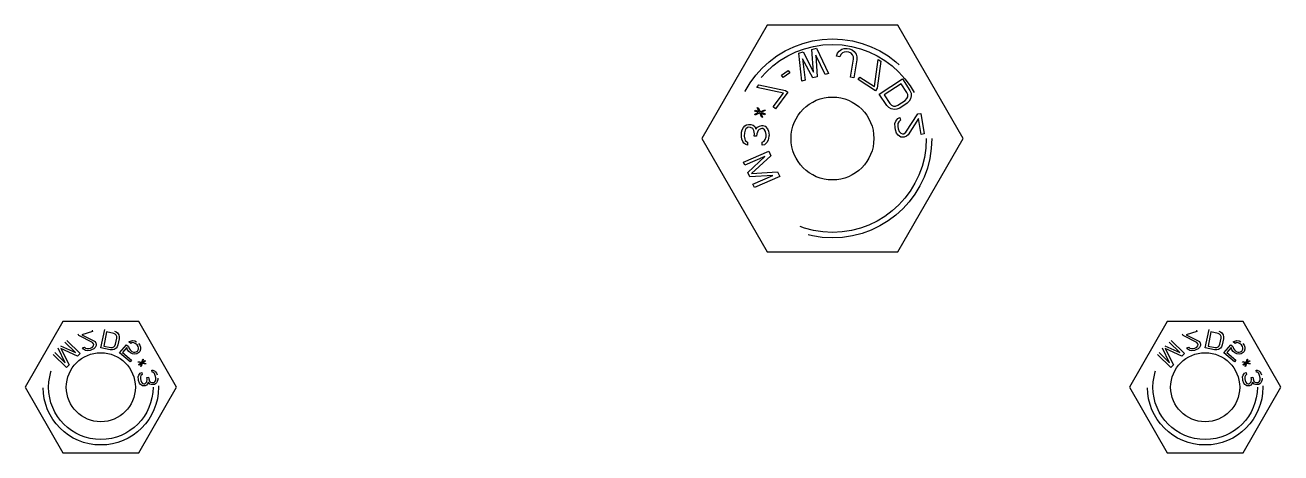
# Model space of a CAD drawing. Header units: millimetres. Extents: x 0 to 1189, y 25 to 866.
# Drawn here: x 979.74 to 1025.22, y 421.59 to 437.07 of the extents above; entities that cross this region are included whole.
import ezdxf

# ---------------------------------------------------------------- set-up
doc = ezdxf.new("R2010")
doc.units = ezdxf.units.MM
doc.header["$LTSCALE"] = 65.395
doc.linetypes.add('HIDDEN', pattern=[0.2, 0.1, -0.1])
doc.layers.get('0').update_dxf_attribs({"linetype": 'CONTINUOUS'})
doc.layers.add('02___PRT_ALL_AXES', color=7, linetype='CONTINUOUS')
doc.layers.add('DEFAULT_2', color=8, linetype='HIDDEN')

msp = doc.modelspace()

# ---------------------------------------------------------------- linework, layer by layer
at = {"color": 7, "linetype": 'Continuous'}
for p, q in [((1006.614, 437.066), (1004.247, 432.966)), ((1011.348, 437.066), (1006.614, 437.066)), ((1013.715, 432.966), (1011.348, 437.066)), ((1004.247, 432.966), (1006.614, 428.866)), ((1011.348, 428.866), (1013.715, 432.966)), ((1006.614, 428.866), (1011.348, 428.866)), ((981.11, 426.341), (979.739, 423.966)), ((983.852, 426.341), (981.11, 426.341)), ((985.224, 423.966), (983.852, 426.341)), ((1021.11, 426.341), (1019.739, 423.966)), ((1023.852, 426.341), (1021.11, 426.341)), ((1025.224, 423.966), (1023.852, 426.341)), ((979.739, 423.966), (981.11, 421.591)), ((983.852, 421.591), (985.224, 423.966)), ((1019.739, 423.966), (1021.11, 421.591)), ((1023.852, 421.591), (1025.224, 423.966)), ((981.11, 421.591), (983.852, 421.591)), ((1021.11, 421.591), (1023.852, 421.591))]:
    msp.add_line(p, q, dxfattribs=at)
at = {"color": 3, "linetype": 'Continuous'}
for centre, radius in [((1008.981, 432.966), 1.5), ((982.481, 423.966), 1.25), ((1022.481, 423.966), 1.25)]:
    msp.add_circle(centre, radius, dxfattribs=at)
at = {"layer": '02___PRT_ALL_AXES', "color": 7, "linetype": 'Continuous'}
for centre, radius in [((1008.981, 432.966), 1.5), ((982.481, 423.966), 1.25), ((1022.481, 423.966), 1.25)]:
    msp.add_circle(centre, radius, dxfattribs=at)
at = {"layer": 'DEFAULT_2', "color": 8, "linetype": 'HIDDEN'}
for p, q in [((1008.239, 436.186), (1008.399, 436.232)), ((1008.399, 436.232), (1008.833, 435.315)), ((1009.322, 436.193), (1009.411, 436.22)), ((1009.411, 436.22), (1009.518, 436.223)), ((1009.518, 436.223), (1009.6, 436.208)), ((1009.6, 436.208), (1009.698, 436.169)), ((1007.758, 436.049), (1007.918, 436.095)), ((1007.871, 435.042), (1007.758, 436.049)), ((1008.272, 435.156), (1007.902, 435.847)), ((1007.902, 435.847), (1007.991, 435.076)), ((1007.918, 436.095), (1008.3, 435.363)), ((1008.3, 435.363), (1008.239, 436.186)), ((1008.713, 435.281), (1008.383, 435.984)), ((1008.383, 435.984), (1008.432, 435.201)), ((1009.13, 435.946), (1009.169, 436.047)), ((1009.253, 435.924), (1009.13, 435.946)), ((1009.169, 436.047), (1009.225, 436.124)), ((1009.225, 436.124), (1009.322, 436.193)), ((1009.288, 436.004), (1009.253, 435.924)), ((1009.34, 436.06), (1009.288, 436.004)), ((1009.409, 436.091), (1009.34, 436.06)), ((1009.495, 436.097), (1009.409, 436.091)), ((1009.577, 436.083), (1009.495, 436.097)), ((1009.656, 436.047), (1009.577, 436.083)), ((1009.63, 435.187), (1009.745, 435.837)), ((1009.71, 435.994), (1009.656, 436.047)), ((1009.698, 436.169), (1009.773, 436.113)), ((1009.74, 435.924), (1009.71, 435.994)), ((1009.745, 435.837), (1009.74, 435.924)), ((1009.868, 435.815), (1009.753, 435.165)), ((1009.773, 436.113), (1009.84, 436.014)), ((1009.84, 436.014), (1009.866, 435.923)), ((1009.866, 435.923), (1009.868, 435.815)), ((1010.499, 434.851), (1010.634, 435.827)), ((1010.739, 435.759), (1010.603, 434.783)), ((1010.634, 435.827), (1010.739, 435.759)), ((1007.135, 435.258), (1007.372, 435.428)), ((1007.434, 435.342), (1007.197, 435.172)), ((1007.372, 435.428), (1007.434, 435.342)), ((1008.833, 435.315), (1008.713, 435.281)), ((1006.238, 434.808), (1006.312, 434.908)), ((1006.312, 434.908), (1007.278, 434.707)), ((1007.197, 435.172), (1007.135, 435.258)), ((1007.991, 435.076), (1007.871, 435.042)), ((1008.432, 435.201), (1008.272, 435.156)), ((1009.753, 435.165), (1009.63, 435.187)), ((1009.916, 435.101), (1009.974, 435.19)), ((1010.546, 434.694), (1009.916, 435.101)), ((1009.974, 435.19), (1010.499, 434.851)), ((1010.677, 434.575), (1011.514, 435.123)), ((1011.475, 434.948), (1010.852, 434.54)), ((1011.681, 434.634), (1011.475, 434.948)), ((1011.514, 435.123), (1011.788, 434.704)), ((1007.203, 434.607), (1006.238, 434.808)), ((1006.829, 434.106), (1007.203, 434.607)), ((1007.363, 434.643), (1006.914, 434.042)), ((1007.278, 434.707), (1007.363, 434.643)), ((1010.603, 434.783), (1010.546, 434.694)), ((1010.951, 434.157), (1010.677, 434.575)), ((1010.852, 434.54), (1011.058, 434.227)), ((1011.617, 434.344), (1011.677, 434.408)), ((1011.677, 434.408), (1011.707, 434.477)), ((1011.709, 434.553), (1011.681, 434.634)), ((1011.707, 434.477), (1011.709, 434.553)), ((1011.811, 434.396), (1011.763, 434.315)), ((1011.788, 434.704), (1011.827, 434.606)), ((1011.837, 434.513), (1011.811, 434.396)), ((1011.827, 434.606), (1011.837, 434.513)), ((1006.169, 433.955), (1006.183, 433.994)), ((1006.308, 433.903), (1006.169, 433.955)), ((1006.183, 433.994), (1006.323, 433.942)), ((1006.259, 434.077), (1006.286, 434.089)), ((1006.323, 433.942), (1006.259, 434.077)), ((1006.286, 434.089), (1006.363, 433.928)), ((1006.363, 433.928), (1006.526, 434.001)), ((1006.538, 433.974), (1006.403, 433.913)), ((1006.526, 434.001), (1006.538, 433.974)), ((1006.914, 434.042), (1006.829, 434.106)), ((1011.026, 434.081), (1010.951, 434.157)), ((1011.107, 434.035), (1011.026, 434.081)), ((1011.058, 434.227), (1011.121, 434.168)), ((1011.224, 434.012), (1011.107, 434.035)), ((1011.121, 434.168), (1011.191, 434.139)), ((1011.191, 434.139), (1011.267, 434.14)), ((1011.318, 434.023), (1011.224, 434.012)), ((1011.267, 434.14), (1011.35, 434.169)), ((1011.418, 434.064), (1011.318, 434.023)), ((1011.35, 434.169), (1011.617, 434.344)), ((1011.685, 434.239), (1011.418, 434.064)), ((1011.763, 434.315), (1011.685, 434.239)), ((1005.87, 433.457), (1005.935, 433.475)), ((1005.935, 433.475), (1006.02, 433.471)), ((1006.02, 433.471), (1006.104, 433.447)), ((1006.173, 433.842), (1006.308, 433.903)), ((1006.185, 433.815), (1006.173, 433.842)), ((1006.348, 433.889), (1006.185, 433.815)), ((1006.425, 433.727), (1006.348, 433.889)), ((1006.528, 433.823), (1006.388, 433.874)), ((1006.388, 433.874), (1006.452, 433.74)), ((1006.403, 433.913), (1006.542, 433.862)), ((1006.452, 433.74), (1006.425, 433.727)), ((1006.542, 433.862), (1006.528, 433.823)), ((1011.245, 433.508), (1011.273, 433.597)), ((1011.247, 433.36), (1011.245, 433.508)), ((1011.273, 433.597), (1011.344, 433.693)), ((1011.344, 433.693), (1011.424, 433.727)), ((1011.353, 433.504), (1011.349, 433.398)), ((1011.385, 433.573), (1011.353, 433.504)), ((1011.441, 433.624), (1011.385, 433.573)), ((1011.424, 433.727), (1011.441, 433.624)), ((1011.641, 433.193), (1012.072, 433.855)), ((1012.099, 433.69), (1011.721, 433.1)), ((1012.072, 433.855), (1012.177, 433.872)), ((1012.193, 433.115), (1012.099, 433.69)), ((1012.177, 433.872), (1012.298, 433.132)), ((1005.681, 433.028), (1005.688, 433.194)), ((1005.698, 432.943), (1005.681, 433.028)), ((1005.688, 433.194), (1005.713, 433.276)), ((1005.713, 433.276), (1005.759, 433.358)), ((1005.759, 433.358), (1005.804, 433.418)), ((1005.793, 433.169), (1005.788, 433.044)), ((1005.788, 433.044), (1005.805, 432.939)), ((1005.819, 433.272), (1005.793, 433.169)), ((1005.804, 433.418), (1005.87, 433.457)), ((1005.842, 433.312), (1005.819, 433.272)), ((1005.887, 433.352), (1005.842, 433.312)), ((1005.93, 433.371), (1005.887, 433.352)), ((1006.015, 433.367), (1005.93, 433.371)), ((1006.098, 433.322), (1006.015, 433.367)), ((1006.138, 433.258), (1006.098, 433.322)), ((1006.104, 433.447), (1006.166, 433.402)), ((1006.154, 433.132), (1006.138, 433.258)), ((1006.15, 433.049), (1006.154, 433.132)), ((1006.235, 433.045), (1006.15, 433.049)), ((1006.166, 433.402), (1006.204, 433.297)), ((1006.204, 433.297), (1006.271, 433.377)), ((1006.239, 433.128), (1006.235, 433.045)), ((1006.287, 433.251), (1006.239, 433.128)), ((1006.271, 433.377), (1006.337, 433.416)), ((1006.331, 433.291), (1006.287, 433.251)), ((1006.418, 433.329), (1006.331, 433.291)), ((1006.337, 433.416), (1006.423, 433.433)), ((1006.46, 433.327), (1006.418, 433.329)), ((1006.423, 433.433), (1006.465, 433.431)), ((1006.522, 433.283), (1006.46, 433.327)), ((1006.465, 433.431), (1006.549, 433.407)), ((1006.562, 433.218), (1006.522, 433.283)), ((1006.549, 433.407), (1006.631, 433.32)), ((1006.549, 432.927), (1006.575, 433.03)), ((1006.579, 433.113), (1006.562, 433.218)), ((1006.575, 433.03), (1006.579, 433.113)), ((1006.631, 433.32), (1006.669, 433.234)), ((1006.682, 433.046), (1006.655, 432.901)), ((1006.669, 433.234), (1006.684, 433.088)), ((1006.684, 433.088), (1006.682, 433.046)), ((1011.261, 433.278), (1011.247, 433.36)), ((1011.302, 433.158), (1011.261, 433.278)), ((1011.358, 433.083), (1011.302, 433.158)), ((1011.349, 433.398), (1011.362, 433.316)), ((1011.455, 433.014), (1011.358, 433.083)), ((1011.362, 433.316), (1011.4, 433.217)), ((1011.4, 433.217), (1011.452, 433.162)), ((1011.452, 433.162), (1011.522, 433.131)), ((1011.522, 433.131), (1011.564, 433.138)), ((1011.564, 433.138), (1011.641, 433.193)), ((1011.665, 433.049), (1011.584, 433.015)), ((1011.721, 433.1), (1011.665, 433.049)), ((1012.298, 433.132), (1012.193, 433.115)), ((1005.737, 432.858), (1005.698, 432.943)), ((1005.777, 432.794), (1005.737, 432.858)), ((1005.839, 432.75), (1005.777, 432.794)), ((1005.805, 432.939), (1005.824, 432.896)), ((1005.824, 432.896), (1005.865, 432.853)), ((1005.902, 432.726), (1005.839, 432.75)), ((1005.865, 432.853), (1005.906, 432.83)), ((1005.906, 432.83), (1005.902, 432.726)), ((1006.434, 432.723), (1006.439, 432.828)), ((1006.52, 432.741), (1006.434, 432.723)), ((1006.439, 432.828), (1006.504, 432.866)), ((1006.504, 432.866), (1006.549, 432.927)), ((1006.609, 432.82), (1006.52, 432.741)), ((1006.655, 432.901), (1006.609, 432.82)), ((1011.542, 433.008), (1011.455, 433.014)), ((1011.584, 433.015), (1011.542, 433.008)), ((1005.755, 432.112), (1006.672, 432.51)), ((1005.804, 431.998), (1005.755, 432.112)), ((1006.527, 432.311), (1005.804, 431.998)), ((1005.92, 431.73), (1006.527, 432.311)), ((1006.747, 432.338), (1006.051, 431.696)), ((1006.672, 432.51), (1006.747, 432.338)), ((1005.987, 431.577), (1005.92, 431.73)), ((1006.051, 431.696), (1006.995, 431.765)), ((1006.995, 431.765), (1007.07, 431.593)), ((1006.825, 431.623), (1005.987, 431.577)), ((1006.103, 431.31), (1006.825, 431.623)), ((1006.152, 431.195), (1006.103, 431.31)), ((1007.07, 431.593), (1006.152, 431.195)), ((981.68, 425.834), (981.664, 425.89)), ((982.174, 425.587), (981.68, 425.834)), ((982.185, 425.977), (981.792, 425.866)), ((981.792, 425.866), (982.232, 425.65)), ((982.169, 426.033), (982.185, 425.977)), ((982.481, 425.387), (982.621, 426.052)), ((982.692, 425.966), (982.585, 425.456)), ((982.949, 425.912), (982.692, 425.966)), ((983.003, 425.886), (982.949, 425.912)), ((982.972, 425.998), (983.036, 425.97)), ((983.04, 425.848), (983.003, 425.886)), ((983.036, 425.97), (983.087, 425.929)), ((983.059, 425.798), (983.04, 425.848)), ((983.061, 425.737), (983.059, 425.798)), ((983.087, 425.929), (983.132, 425.859)), ((983.132, 425.859), (983.148, 425.795)), ((983.148, 425.795), (983.147, 425.719)), ((1021.68, 425.834), (1021.664, 425.89)), ((1022.174, 425.587), (1021.68, 425.834)), ((1022.185, 425.977), (1021.792, 425.866)), ((1021.792, 425.866), (1022.232, 425.65)), ((1022.169, 426.033), (1022.185, 425.977)), ((1022.481, 425.387), (1022.621, 426.052)), ((1022.692, 425.966), (1022.585, 425.456)), ((1022.949, 425.912), (1022.692, 425.966)), ((1023.003, 425.886), (1022.949, 425.912)), ((1022.972, 425.998), (1023.036, 425.97)), ((1023.04, 425.848), (1023.003, 425.886)), ((1023.036, 425.97), (1023.087, 425.929)), ((1023.059, 425.798), (1023.04, 425.848)), ((1023.061, 425.737), (1023.059, 425.798)), ((1023.087, 425.929), (1023.132, 425.859)), ((1023.132, 425.859), (1023.148, 425.795)), ((1023.148, 425.795), (1023.147, 425.719)), ((981.194, 424.85), (980.941, 425.379)), ((981.023, 425.464), (981.56, 425.227)), ((981.636, 425.091), (981.035, 425.37)), ((981.035, 425.37), (981.331, 424.778)), ((981.56, 425.227), (981.176, 425.599)), ((981.246, 425.653), (981.728, 425.186)), ((981.82, 425.394), (981.89, 425.414)), ((981.85, 425.341), (981.82, 425.394)), ((981.922, 425.299), (981.85, 425.341)), ((981.89, 425.414), (981.93, 425.379)), ((981.986, 425.286), (981.922, 425.299)), ((981.93, 425.379), (981.98, 425.362)), ((981.98, 425.362), (982.054, 425.368)), ((982.089, 425.3), (981.986, 425.286)), ((982.054, 425.368), (982.111, 425.383)), ((982.145, 425.316), (982.089, 425.3)), ((982.111, 425.383), (982.177, 425.418)), ((982.225, 425.354), (982.145, 425.316)), ((982.218, 425.538), (982.174, 425.587)), ((982.177, 425.418), (982.211, 425.458)), ((982.211, 425.458), (982.227, 425.509)), ((982.227, 425.509), (982.218, 425.538)), ((982.273, 425.398), (982.225, 425.354)), ((982.232, 425.65), (982.272, 425.615)), ((982.272, 425.615), (982.303, 425.562)), ((982.313, 425.472), (982.273, 425.398)), ((982.303, 425.562), (982.311, 425.533)), ((982.311, 425.533), (982.313, 425.472)), ((982.824, 425.315), (982.481, 425.387)), ((982.585, 425.456), (982.842, 425.402)), ((982.898, 425.314), (982.824, 425.315)), ((982.842, 425.402), (982.902, 425.405)), ((982.961, 425.332), (982.898, 425.314)), ((982.902, 425.405), (982.951, 425.425)), ((982.951, 425.425), (982.989, 425.463)), ((983.031, 425.378), (982.961, 425.332)), ((982.989, 425.463), (983.015, 425.518)), ((983.015, 425.518), (983.061, 425.737)), ((983.072, 425.43), (983.031, 425.378)), ((983.101, 425.5), (983.072, 425.43)), ((983.147, 425.719), (983.101, 425.5)), ((983.163, 425.206), (983.409, 425.505)), ((983.418, 425.401), (983.267, 425.217)), ((983.409, 425.505), (983.488, 425.44)), ((983.446, 425.32), (983.418, 425.401)), ((983.493, 425.262), (983.446, 425.32)), ((983.488, 425.44), (983.505, 425.368)), ((983.495, 425.608), (983.555, 425.635)), ((983.562, 425.552), (983.495, 425.608)), ((983.505, 425.368), (983.54, 425.32)), ((983.54, 425.32), (983.608, 425.264)), ((983.555, 425.635), (983.627, 425.654)), ((983.622, 425.58), (983.562, 425.552)), ((983.675, 425.575), (983.622, 425.58)), ((983.627, 425.654), (983.711, 425.642)), ((983.73, 425.549), (983.675, 425.575)), ((983.711, 425.642), (983.775, 425.608)), ((983.797, 425.494), (983.73, 425.549)), ((983.833, 425.445), (983.797, 425.494)), ((983.805, 425.274), (983.824, 425.297)), ((983.824, 425.297), (983.842, 425.341)), ((983.847, 425.394), (983.833, 425.445)), ((983.842, 425.341), (983.847, 425.394)), ((983.846, 425.549), (983.891, 425.493)), ((983.915, 425.339), (983.89, 425.263)), ((983.891, 425.493), (983.919, 425.412)), ((983.919, 425.412), (983.915, 425.339)), ((1021.194, 424.85), (1020.941, 425.379)), ((1021.023, 425.464), (1021.56, 425.227)), ((1021.636, 425.091), (1021.035, 425.37)), ((1021.035, 425.37), (1021.331, 424.778)), ((1021.56, 425.227), (1021.176, 425.599)), ((1021.246, 425.653), (1021.728, 425.186)), ((1021.82, 425.394), (1021.89, 425.414)), ((1021.85, 425.341), (1021.82, 425.394)), ((1021.922, 425.299), (1021.85, 425.341)), ((1021.89, 425.414), (1021.93, 425.379)), ((1021.986, 425.286), (1021.922, 425.299)), ((1021.93, 425.379), (1021.98, 425.362)), ((1021.98, 425.362), (1022.054, 425.368)), ((1022.089, 425.3), (1021.986, 425.286)), ((1022.054, 425.368), (1022.111, 425.383)), ((1022.145, 425.316), (1022.089, 425.3)), ((1022.111, 425.383), (1022.177, 425.418)), ((1022.225, 425.354), (1022.145, 425.316)), ((1022.218, 425.538), (1022.174, 425.587)), ((1022.177, 425.418), (1022.211, 425.458)), ((1022.211, 425.458), (1022.227, 425.509)), ((1022.227, 425.509), (1022.218, 425.538)), ((1022.273, 425.398), (1022.225, 425.354)), ((1022.232, 425.65), (1022.272, 425.615)), ((1022.272, 425.615), (1022.303, 425.562)), ((1022.313, 425.472), (1022.273, 425.398)), ((1022.303, 425.562), (1022.311, 425.533)), ((1022.311, 425.533), (1022.313, 425.472)), ((1022.824, 425.315), (1022.481, 425.387)), ((1022.585, 425.456), (1022.842, 425.402)), ((1022.898, 425.314), (1022.824, 425.315)), ((1022.842, 425.402), (1022.902, 425.405)), ((1022.961, 425.332), (1022.898, 425.314)), ((1022.902, 425.405), (1022.951, 425.425)), ((1022.951, 425.425), (1022.989, 425.463)), ((1023.031, 425.378), (1022.961, 425.332)), ((1022.989, 425.463), (1023.015, 425.518)), ((1023.015, 425.518), (1023.061, 425.737)), ((1023.072, 425.43), (1023.031, 425.378)), ((1023.101, 425.5), (1023.072, 425.43)), ((1023.147, 425.719), (1023.101, 425.5)), ((1023.163, 425.206), (1023.409, 425.505)), ((1023.418, 425.401), (1023.267, 425.217)), ((1023.409, 425.505), (1023.488, 425.44)), ((1023.446, 425.32), (1023.418, 425.401)), ((1023.493, 425.262), (1023.446, 425.32)), ((1023.488, 425.44), (1023.505, 425.368)), ((1023.495, 425.608), (1023.555, 425.635)), ((1023.562, 425.552), (1023.495, 425.608)), ((1023.505, 425.368), (1023.54, 425.32)), ((1023.54, 425.32), (1023.608, 425.264)), ((1023.555, 425.635), (1023.627, 425.654)), ((1023.622, 425.58), (1023.562, 425.552)), ((1023.675, 425.575), (1023.622, 425.58)), ((1023.627, 425.654), (1023.711, 425.642)), ((1023.73, 425.549), (1023.675, 425.575)), ((1023.711, 425.642), (1023.775, 425.608)), ((1023.797, 425.494), (1023.73, 425.549)), ((1023.833, 425.445), (1023.797, 425.494)), ((1023.805, 425.274), (1023.824, 425.297)), ((1023.824, 425.297), (1023.842, 425.341)), ((1023.847, 425.394), (1023.833, 425.445)), ((1023.842, 425.341), (1023.847, 425.394)), ((1023.846, 425.549), (1023.891, 425.493)), ((1023.915, 425.339), (1023.89, 425.263)), ((1023.891, 425.493), (1023.919, 425.412)), ((1023.919, 425.412), (1023.915, 425.339)), ((981.24, 424.683), (980.759, 425.15)), ((980.811, 425.222), (981.194, 424.85)), ((981.728, 425.186), (981.636, 425.091)), ((983.545, 424.89), (983.163, 425.206)), ((983.267, 425.217), (983.593, 424.948)), ((983.56, 425.206), (983.493, 425.262)), ((983.593, 424.948), (983.545, 424.89)), ((983.626, 425.171), (983.56, 425.206)), ((983.608, 425.264), (983.662, 425.238)), ((983.711, 425.16), (983.626, 425.171)), ((983.662, 425.238), (983.715, 425.233)), ((983.782, 425.178), (983.711, 425.16)), ((983.715, 425.233), (983.766, 425.249)), ((983.766, 425.249), (983.805, 425.274)), ((983.852, 425.217), (983.782, 425.178)), ((983.839, 424.871), (983.844, 424.891)), ((983.94, 424.846), (983.839, 424.871)), ((983.844, 424.891), (983.965, 424.861)), ((983.85, 424.793), (983.94, 424.846)), ((983.89, 425.263), (983.852, 425.217)), ((983.98, 424.835), (983.947, 424.715)), ((983.965, 424.861), (983.998, 424.981)), ((984.101, 424.805), (983.98, 424.835)), ((984.019, 424.976), (983.991, 424.876)), ((983.991, 424.876), (984.081, 424.928)), ((983.998, 424.981), (984.019, 424.976)), ((984.096, 424.903), (984.006, 424.85)), ((984.006, 424.85), (984.107, 424.825)), ((984.081, 424.928), (984.096, 424.903)), ((1021.24, 424.683), (1020.759, 425.15)), ((1020.811, 425.222), (1021.194, 424.85)), ((1021.728, 425.186), (1021.636, 425.091)), ((1023.545, 424.89), (1023.163, 425.206)), ((1023.267, 425.217), (1023.593, 424.948)), ((1023.56, 425.206), (1023.493, 425.262)), ((1023.593, 424.948), (1023.545, 424.89)), ((1023.626, 425.171), (1023.56, 425.206)), ((1023.608, 425.264), (1023.662, 425.238)), ((1023.711, 425.16), (1023.626, 425.171)), ((1023.662, 425.238), (1023.715, 425.233)), ((1023.782, 425.178), (1023.711, 425.16)), ((1023.715, 425.233), (1023.766, 425.249)), ((1023.766, 425.249), (1023.805, 425.274)), ((1023.852, 425.217), (1023.782, 425.178)), ((1023.839, 424.871), (1023.844, 424.891)), ((1023.94, 424.846), (1023.839, 424.871)), ((1023.844, 424.891), (1023.965, 424.861)), ((1023.85, 424.793), (1023.94, 424.846)), ((1023.89, 425.263), (1023.852, 425.217)), ((1023.98, 424.835), (1023.947, 424.715)), ((1023.965, 424.861), (1023.998, 424.981)), ((1024.101, 424.805), (1023.98, 424.835)), ((1024.019, 424.976), (1023.991, 424.876)), ((1023.991, 424.876), (1024.081, 424.928)), ((1023.998, 424.981), (1024.019, 424.976)), ((1024.096, 424.903), (1024.006, 424.85)), ((1024.006, 424.85), (1024.107, 424.825)), ((1024.081, 424.928), (1024.096, 424.903)), ((981.331, 424.778), (981.24, 424.683)), ((983.839, 424.345), (983.857, 424.408)), ((983.864, 424.768), (983.85, 424.793)), ((983.857, 424.408), (983.905, 424.476)), ((983.954, 424.82), (983.864, 424.768)), ((983.905, 424.476), (983.961, 424.502)), ((983.936, 424.393), (983.915, 424.344)), ((983.927, 424.72), (983.954, 424.82)), ((983.947, 424.715), (983.927, 424.72)), ((983.975, 424.43), (983.936, 424.393)), ((983.961, 424.502), (983.975, 424.43)), ((984.107, 424.825), (984.101, 424.805)), ((984.324, 424.586), (984.37, 424.58)), ((984.338, 424.514), (984.324, 424.586)), ((984.37, 424.505), (984.338, 424.514)), ((984.37, 424.58), (984.42, 424.56)), ((984.404, 424.482), (984.37, 424.505)), ((984.424, 424.457), (984.404, 424.482)), ((984.42, 424.56), (984.457, 424.522)), ((984.453, 424.388), (984.424, 424.457)), ((984.469, 424.302), (984.453, 424.388)), ((984.457, 424.522), (984.497, 424.471)), ((984.497, 424.471), (984.521, 424.419)), ((1021.331, 424.778), (1021.24, 424.683)), ((1023.839, 424.345), (1023.857, 424.408)), ((1023.864, 424.768), (1023.85, 424.793)), ((1023.857, 424.408), (1023.905, 424.476)), ((1023.954, 424.82), (1023.864, 424.768)), ((1023.905, 424.476), (1023.961, 424.502)), ((1023.936, 424.393), (1023.915, 424.344)), ((1023.927, 424.72), (1023.954, 424.82)), ((1023.947, 424.715), (1023.927, 424.72)), ((1023.975, 424.43), (1023.936, 424.393)), ((1023.961, 424.502), (1023.975, 424.43)), ((1024.107, 424.825), (1024.101, 424.805)), ((1024.324, 424.586), (1024.37, 424.58)), ((1024.338, 424.514), (1024.324, 424.586)), ((1024.37, 424.505), (1024.338, 424.514)), ((1024.37, 424.58), (1024.42, 424.56)), ((1024.404, 424.482), (1024.37, 424.505)), ((1024.424, 424.457), (1024.404, 424.482)), ((1024.42, 424.56), (1024.457, 424.522)), ((1024.453, 424.388), (1024.424, 424.457)), ((1024.469, 424.302), (1024.453, 424.388)), ((1024.457, 424.522), (1024.497, 424.471)), ((1024.497, 424.471), (1024.521, 424.419)), ((983.844, 424.242), (983.839, 424.345)), ((983.849, 424.213), (983.844, 424.242)), ((983.883, 424.116), (983.849, 424.213)), ((983.923, 424.064), (983.883, 424.116)), ((983.915, 424.344), (983.914, 424.27)), ((983.914, 424.27), (983.925, 424.213)), ((983.993, 424.018), (983.923, 424.064)), ((983.925, 424.213), (983.953, 424.144)), ((983.953, 424.144), (983.991, 424.106)), ((983.991, 424.106), (984.04, 424.086)), ((984.054, 424.015), (983.993, 424.018)), ((984.04, 424.086), (984.069, 424.092)), ((984.083, 424.02), (984.054, 424.015)), ((984.069, 424.092), (984.123, 424.132)), ((984.139, 424.046), (984.083, 424.02)), ((984.123, 424.132), (984.146, 424.166)), ((984.177, 424.083), (984.139, 424.046)), ((984.146, 424.166), (984.159, 424.257)), ((984.148, 424.315), (984.207, 424.326)), ((984.159, 424.257), (984.148, 424.315)), ((984.21, 424.148), (984.177, 424.083)), ((984.207, 424.326), (984.218, 424.269)), ((984.253, 424.082), (984.21, 424.148)), ((984.218, 424.269), (984.249, 424.185)), ((984.249, 424.185), (984.286, 424.148)), ((984.303, 424.062), (984.253, 424.082)), ((984.286, 424.148), (984.35, 424.131)), ((984.364, 424.059), (984.303, 424.062)), ((984.35, 424.131), (984.409, 424.142)), ((984.422, 424.07), (984.364, 424.059)), ((984.409, 424.142), (984.435, 424.162)), ((984.464, 424.093), (984.422, 424.07)), ((984.435, 424.162), (984.459, 424.196)), ((984.459, 424.196), (984.468, 424.227)), ((984.502, 424.13), (984.464, 424.093)), ((984.468, 424.227), (984.469, 424.302)), ((984.523, 424.178), (984.502, 424.13)), ((984.541, 424.241), (984.523, 424.178)), ((984.545, 424.298), (984.541, 424.241)), ((1023.844, 424.242), (1023.839, 424.345)), ((1023.849, 424.213), (1023.844, 424.242)), ((1023.883, 424.116), (1023.849, 424.213)), ((1023.923, 424.064), (1023.883, 424.116)), ((1023.915, 424.344), (1023.914, 424.27)), ((1023.914, 424.27), (1023.925, 424.213)), ((1023.993, 424.018), (1023.923, 424.064)), ((1023.925, 424.213), (1023.953, 424.144)), ((1023.953, 424.144), (1023.991, 424.106)), ((1023.991, 424.106), (1024.04, 424.086)), ((1024.054, 424.015), (1023.993, 424.018)), ((1024.04, 424.086), (1024.069, 424.092)), ((1024.083, 424.02), (1024.054, 424.015)), ((1024.069, 424.092), (1024.123, 424.132)), ((1024.139, 424.046), (1024.083, 424.02)), ((1024.123, 424.132), (1024.146, 424.166)), ((1024.177, 424.083), (1024.139, 424.046)), ((1024.146, 424.166), (1024.159, 424.257)), ((1024.148, 424.315), (1024.207, 424.326)), ((1024.159, 424.257), (1024.148, 424.315)), ((1024.21, 424.148), (1024.177, 424.083)), ((1024.207, 424.326), (1024.218, 424.269)), ((1024.253, 424.082), (1024.21, 424.148)), ((1024.218, 424.269), (1024.249, 424.185)), ((1024.249, 424.185), (1024.286, 424.148)), ((1024.303, 424.062), (1024.253, 424.082)), ((1024.286, 424.148), (1024.35, 424.131)), ((1024.364, 424.059), (1024.303, 424.062)), ((1024.35, 424.131), (1024.409, 424.142)), ((1024.422, 424.07), (1024.364, 424.059)), ((1024.409, 424.142), (1024.435, 424.162)), ((1024.464, 424.093), (1024.422, 424.07)), ((1024.435, 424.162), (1024.459, 424.196)), ((1024.459, 424.196), (1024.468, 424.227)), ((1024.502, 424.13), (1024.464, 424.093)), ((1024.468, 424.227), (1024.469, 424.302)), ((1024.523, 424.178), (1024.502, 424.13)), ((1024.541, 424.241), (1024.523, 424.178)), ((1024.545, 424.298), (1024.541, 424.241))]:
    msp.add_line(p, q, dxfattribs=at)
for centre, radius in [((1008.981, 432.966), 3.6), ((1008.981, 432.966), 3.4), ((982.481, 423.966), 2.09), ((982.481, 423.966), 1.89), ((1022.481, 423.966), 2.09), ((1022.481, 423.966), 1.89)]:
    msp.add_circle(centre, radius, dxfattribs=at)

doc.saveas('drawing.dxf')
